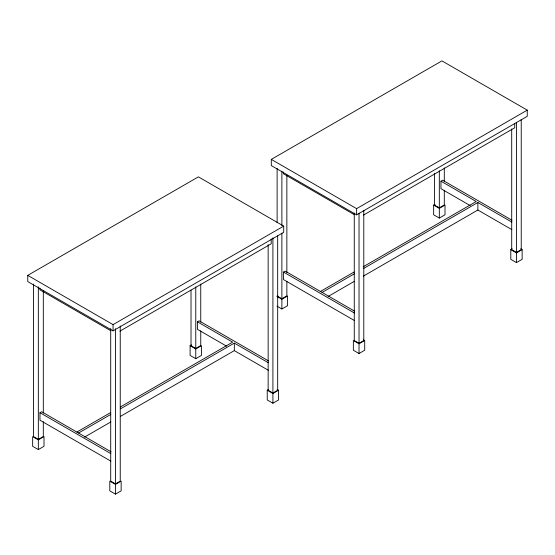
<?xml version="1.0" encoding="UTF-8"?>
<svg xmlns="http://www.w3.org/2000/svg" width="555" height="555" viewBox="0 0 555 555"><rect width="100%" height="100%" fill="white"/><g stroke="black" fill="none" stroke-linecap="round" stroke-linejoin="round"><path stroke-width="0.83" d="M27.75 275.37L198.385 176.858L283.695 226.114L283.695 232.323L113.067 330.835L27.75 281.579L27.75 275.37L113.067 324.626L283.695 226.114M271.305 159.389L441.933 60.877L527.25 110.133L527.25 116.335L356.615 214.847L271.305 165.591L271.305 159.389L356.615 208.645L527.25 110.133M120.012 331.092L271.194 243.811L271.194 239.004M363.567 215.042L514.742 127.761L514.742 123.758M110.854 461.143L39.967 420.218L39.967 412.698L41.653 411.727L111.076 451.805M226.641 346.202L197.413 329.323L197.413 321.796L199.092 320.825L268.488 360.889M354.409 320.533L283.522 279.609L283.522 272.082L285.201 271.111L354.624 311.188M470.196 205.586L440.961 188.707L440.961 181.187L442.647 180.215L512.036 220.279M190.094 345.703L195.769 348.984L201.451 345.703L201.451 355.415L195.769 358.69L190.094 355.415L190.094 345.703L191.517 344.884M433.649 205.093L439.324 208.368L444.999 205.093L444.999 214.799L439.324 218.073L433.649 214.799L433.649 205.093L435.071 204.275M33.564 284.035L33.564 436.605L38.33 439.352L43.311 436.48L43.311 421.744M191.01 290.223L191.01 345.703L195.769 348.457L200.75 345.585L200.75 330.849M277.118 295.988L281.885 298.743L286.859 295.87L286.859 281.219M434.558 173.202L434.558 205.093L439.324 207.841L444.298 204.968L444.298 190.316M38.33 439.879L44.005 436.605L44.005 446.31L38.33 449.585L32.655 446.31L32.655 436.605L38.33 439.879L38.33 449.585M276.917 296.398L281.885 299.263L287.559 295.988L287.559 305.701L281.885 308.975L276.917 306.11M76.881 432.061L110.577 412.608M120.31 406.988L232.635 342.137L197.413 321.796M320.429 291.451L354.132 271.992M363.116 266.809L476.19 201.52L440.961 181.187M78.56 433.032L110.764 414.446M120.497 408.82L234.321 343.108L268.308 362.734M322.115 292.423L354.312 273.83M363.296 268.641L477.869 202.492L511.863 222.118M84.554 437.097L110.764 421.966M120.497 416.347L234.321 350.628L268.308 370.254M328.102 296.488L354.312 281.357M363.296 276.168L477.869 210.019L511.863 229.645M277.174 389.423L278.589 390.241L278.589 399.954L272.914 403.228L267.239 399.954L267.239 390.241L268.662 389.423M520.729 248.813L522.144 249.632L522.144 259.338L516.469 262.612L510.794 259.338L510.794 249.632L512.21 248.813M110.709 328.574L110.709 481.143L115.475 483.891L120.241 481.143L120.241 325.972M268.148 244.609L268.148 390.241L272.914 392.995L277.68 390.241L277.68 235.944M354.263 212.981L354.263 340.527L359.029 343.281L363.796 340.527L363.796 210.394M511.703 128.975L511.703 249.632L516.469 252.379L521.235 249.632L521.235 119.498M115.475 484.418L121.15 481.143L121.15 490.849L115.475 494.123L109.8 490.849L109.8 481.143L115.475 484.418L115.475 494.123M267.239 390.241L272.914 393.523L278.589 390.241M359.029 343.802L364.704 340.527L364.704 350.24L359.029 353.514L353.355 350.24L353.355 340.527L359.029 343.802L359.029 353.514M510.794 249.632L516.469 252.907L522.144 249.632M354.312 214.667L283.425 173.743L283.425 172.071M283.522 272.082L354.409 313.006M363.282 339.709L364.704 340.527M110.757 330.718L39.87 289.793L39.87 288.121M39.967 412.698L110.854 453.622M516.469 122.246L516.469 252.379M516.469 252.907L516.469 262.612M477.869 202.492L477.869 210.019M444.298 167.915L444.298 181.7M439.324 170.787L439.324 207.841M439.324 208.368L439.324 218.073M359.029 213.148L359.029 343.281M356.615 208.645L356.615 214.847M286.859 175.213L286.859 272.595M281.885 171.19L281.885 225.49M281.885 233.246L281.885 298.743M281.885 299.263L281.885 308.975M277.118 168.442L277.118 222.735M272.914 237.824L272.914 392.995M272.914 393.523L272.914 403.228M234.321 343.108L234.321 350.628M200.75 284.035L200.75 322.177M195.769 286.907L195.769 348.457M195.769 348.984L195.769 358.69M115.475 328.726L115.475 483.891M113.067 324.626L113.067 330.835M43.311 290.848L43.311 413.073M38.33 286.789L38.33 439.352"/></g></svg>
